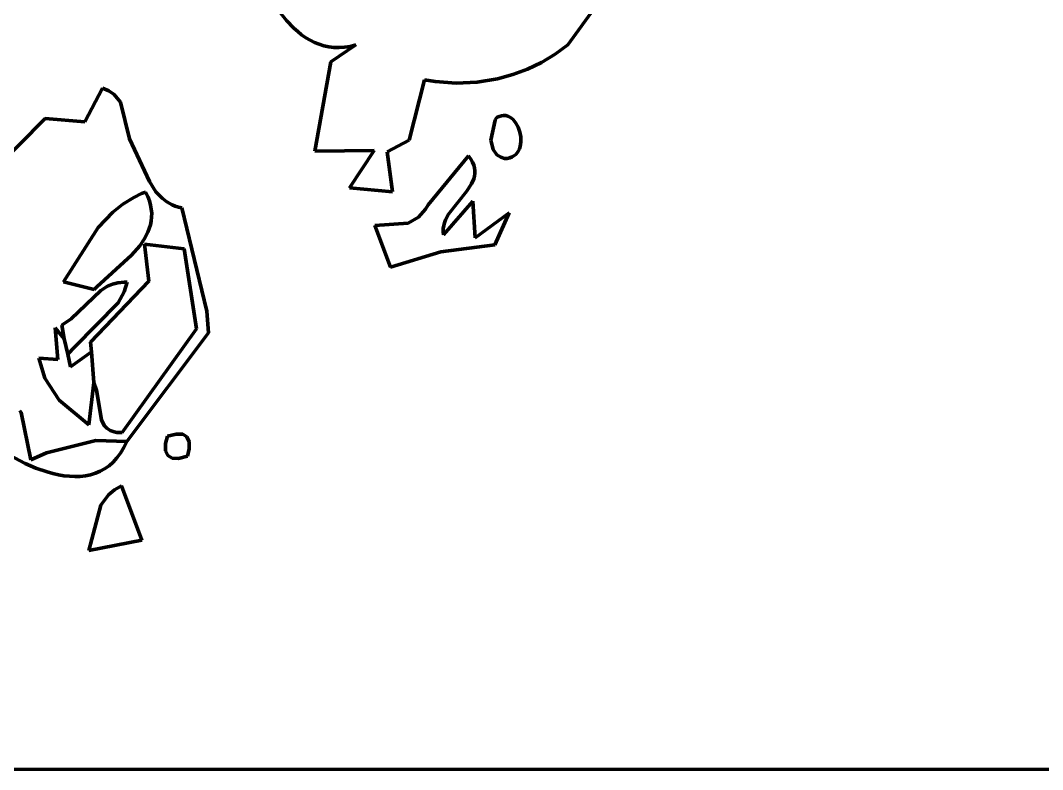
# Model space of a CAD drawing. Header units: millimetres. Extents: x 0 to 8.3, y 0 to 12.4.
# Drawn here: x 4.899 to 6.085, y 0 to 0.87 of the extents above; entities that cross this region are included whole.
import ezdxf

# ---------------------------------------------------------------- set-up
doc = ezdxf.new("R2010")
doc.units = ezdxf.units.MM
for name, color, linetype, lineweight in [('color#131313ff', 7, 'CONTINUOUS', 100), ('color#7c7c7cff', 7, 'CONTINUOUS', 100), ('color#c5c5c5ff', 7, 'CONTINUOUS', 100), ('color#ffffffff', 7, 'CONTINUOUS', 100)]:
    doc.layers.add(name, color=color, linetype=linetype, lineweight=lineweight)

msp = doc.modelspace()

# ---------------------------------------------------------------- linework, layer by layer
at = {"layer": 'color#131313ff'}
for p, q in [((5.2076, 0.8695), (5.1996, 0.8793)), ((5.5668, 0.8865), (5.5342, 0.8414)), ((5.216, 0.8607), (5.2076, 0.8695)), ((5.2205, 0.8567), (5.216, 0.8607)), ((5.2251, 0.853), (5.2205, 0.8567)), ((5.2299, 0.8497), (5.2251, 0.853)), ((5.2349, 0.8467), (5.2299, 0.8497)), ((5.24, 0.8441), (5.2349, 0.8467)), ((5.2453, 0.842), (5.24, 0.8441)), ((5.2509, 0.8403), (5.2453, 0.842)), ((5.2565, 0.8391), (5.2509, 0.8403)), ((5.2624, 0.8384), (5.2565, 0.8391)), ((5.259, 0.8216), (5.288, 0.8413)), ((5.2685, 0.8382), (5.2624, 0.8384)), ((5.2748, 0.8386), (5.2685, 0.8382)), ((5.2813, 0.8396), (5.2748, 0.8386)), ((5.288, 0.8413), (5.2813, 0.8396)), ((5.5342, 0.8414), (5.5193, 0.8304)), ((5.2403, 0.7179), (5.259, 0.8216)), ((5.5036, 0.821), (5.4871, 0.8131)), ((5.5193, 0.8304), (5.5036, 0.821)), ((5.4871, 0.8131), (5.4701, 0.8068)), ((5.3677, 0.8007), (5.3501, 0.7309)), ((5.3799, 0.7988), (5.3677, 0.8007)), ((5.4044, 0.797), (5.3799, 0.7988)), ((5.4287, 0.7981), (5.4044, 0.797)), ((5.4526, 0.802), (5.4287, 0.7981)), ((5.4701, 0.8068), (5.4526, 0.802)), ((4.9735, 0.7521), (4.9939, 0.791)), ((4.9939, 0.791), (5.0014, 0.788)), ((5.0014, 0.788), (5.0074, 0.7839)), ((5.0074, 0.7839), (5.0147, 0.7749)), ((5.0147, 0.7749), (5.0251, 0.7321)), ((4.864, 0.6918), (4.9275, 0.7559)), ((4.9275, 0.7559), (4.9735, 0.7521)), ((5.4446, 0.7308), (5.4496, 0.7539)), ((5.4496, 0.7539), (5.4514, 0.7569)), ((5.4514, 0.7569), (5.4542, 0.7582)), ((5.4542, 0.7582), (5.4569, 0.759)), ((5.4569, 0.759), (5.4595, 0.7593)), ((5.4595, 0.7593), (5.462, 0.7592)), ((5.462, 0.7592), (5.4644, 0.7586)), ((5.4644, 0.7586), (5.4666, 0.7576)), ((5.4666, 0.7576), (5.4687, 0.7563)), ((5.4687, 0.7563), (5.4706, 0.7547)), ((5.4706, 0.7547), (5.4739, 0.7506)), ((5.4739, 0.7506), (5.4766, 0.7457)), ((5.4766, 0.7457), (5.4784, 0.7402)), ((5.4784, 0.7402), (5.4794, 0.7344)), ((5.0251, 0.7321), (5.0485, 0.6827)), ((5.3501, 0.7309), (5.3242, 0.7173)), ((5.4474, 0.7197), (5.4446, 0.7308)), ((5.4795, 0.7287), (5.4786, 0.7232)), ((5.4794, 0.7344), (5.4795, 0.7287)), ((5.3093, 0.7187), (5.2403, 0.7179)), ((5.2805, 0.6753), (5.3093, 0.7187)), ((5.3242, 0.7173), (5.3305, 0.6708)), ((5.3718, 0.6555), (5.4189, 0.7124)), ((5.4189, 0.7124), (5.4215, 0.7088)), ((5.4517, 0.7138), (5.4474, 0.7197)), ((5.4565, 0.7108), (5.4517, 0.7138)), ((5.4716, 0.7125), (5.4693, 0.7112)), ((5.4736, 0.7141), (5.4716, 0.7125)), ((5.4753, 0.7161), (5.4736, 0.7141)), ((5.4767, 0.7182), (5.4753, 0.7161)), ((5.4778, 0.7206), (5.4767, 0.7182)), ((5.4786, 0.7232), (5.4778, 0.7206)), ((5.4215, 0.7088), (5.4235, 0.7052)), ((5.4235, 0.7052), (5.4249, 0.7018)), ((5.4249, 0.7018), (5.4258, 0.6985)), ((5.4605, 0.7095), (5.4565, 0.7108)), ((5.4637, 0.7096), (5.4605, 0.7095)), ((5.4667, 0.7102), (5.4637, 0.7096)), ((5.4693, 0.7112), (5.4667, 0.7102)), ((5.4256, 0.6889), (5.4248, 0.6859)), ((5.4261, 0.692), (5.4256, 0.6889)), ((5.4258, 0.6985), (5.4262, 0.6952)), ((5.4262, 0.6952), (5.4261, 0.692)), ((5.0485, 0.6827), (5.056, 0.6708)), ((5.4221, 0.6799), (5.4163, 0.6712)), ((5.4248, 0.6859), (5.4221, 0.6799)), ((5.0393, 0.6687), (5.0303, 0.6643)), ((5.044, 0.6705), (5.0393, 0.6687)), ((5.0465, 0.6654), (5.044, 0.6705)), ((5.0484, 0.6603), (5.0465, 0.6654)), ((5.056, 0.6708), (5.063, 0.6633)), ((5.3305, 0.6708), (5.2805, 0.6753)), ((5.4163, 0.6712), (5.3954, 0.6447)), ((5.0177, 0.6565), (5.0061, 0.6473)), ((5.0303, 0.6643), (5.0177, 0.6565)), ((5.0497, 0.6554), (5.0484, 0.6603)), ((5.0506, 0.6506), (5.0497, 0.6554)), ((5.063, 0.6633), (5.0685, 0.6591)), ((5.0685, 0.6591), (5.0748, 0.6556)), ((5.0748, 0.6556), (5.0783, 0.6542)), ((5.0783, 0.6542), (5.0821, 0.653)), ((5.0821, 0.653), (5.0861, 0.6521)), ((5.369, 0.6507), (5.3718, 0.6555)), ((5.3897, 0.6207), (5.4237, 0.6599)), ((5.4237, 0.6599), (5.4264, 0.6174)), ((5.0061, 0.6473), (4.9889, 0.6295)), ((5.0504, 0.6368), (5.0509, 0.6413)), ((5.051, 0.6459), (5.0506, 0.6506)), ((5.0509, 0.6413), (5.051, 0.6459)), ((5.0861, 0.6521), (5.1151, 0.5321)), ((5.3486, 0.6345), (5.3606, 0.6414)), ((5.3606, 0.6414), (5.369, 0.6507)), ((5.3954, 0.6447), (5.3921, 0.6383)), ((5.4264, 0.6174), (5.4659, 0.6462)), ((5.4659, 0.6462), (5.4495, 0.6093)), ((4.9889, 0.6295), (4.9486, 0.5664)), ((5.0482, 0.6282), (5.0495, 0.6325)), ((5.0495, 0.6325), (5.0504, 0.6368)), ((5.31, 0.6317), (5.3486, 0.6345)), ((5.3282, 0.5832), (5.31, 0.6317)), ((5.39, 0.6315), (5.3895, 0.628)), ((5.3909, 0.6349), (5.39, 0.6315)), ((5.3921, 0.6383), (5.3909, 0.6349)), ((5.0424, 0.6159), (5.0466, 0.624)), ((5.0466, 0.624), (5.0482, 0.6282)), ((5.3895, 0.628), (5.3894, 0.6244)), ((5.3894, 0.6244), (5.3897, 0.6207)), ((5.0276, 0.5971), (5.0371, 0.6082)), ((5.0371, 0.6082), (5.0424, 0.6159)), ((5.0428, 0.6098), (5.0477, 0.567)), ((5.0888, 0.6047), (5.0428, 0.6098)), ((5.4495, 0.6093), (5.3868, 0.6009)), ((4.9875, 0.5604), (5.0276, 0.5971)), ((5.1031, 0.5115), (5.0888, 0.6047)), ((5.3868, 0.6009), (5.3282, 0.5832)), ((4.9486, 0.5664), (4.9842, 0.5573)), ((5.0477, 0.567), (4.98, 0.4961)), ((4.9842, 0.5573), (4.9875, 0.5604)), ((4.9998, 0.5612), (4.992, 0.5563)), ((5.0056, 0.5636), (4.9998, 0.5612)), ((5.0119, 0.5651), (5.0056, 0.5636)), ((5.0189, 0.5657), (5.0119, 0.5651)), ((5.0227, 0.5657), (5.0189, 0.5657)), ((5.0191, 0.5548), (5.0227, 0.5657)), ((4.992, 0.5563), (4.9576, 0.5231)), ((5.012, 0.5417), (5.0191, 0.5548)), ((4.9614, 0.4903), (5.012, 0.5417)), ((4.9576, 0.5231), (4.9467, 0.5161)), ((5.1151, 0.5321), (5.1171, 0.507)), ((4.9496, 0.5), (4.9388, 0.5127)), ((4.9388, 0.5127), (4.9419, 0.476)), ((4.9467, 0.5161), (4.9496, 0.5)), ((5.0168, 0.3915), (5.1031, 0.5115)), ((5.1171, 0.507), (5.0221, 0.3809)), ((4.9535, 0.4823), (4.9614, 0.4903)), ((4.98, 0.4961), (4.981, 0.4848)), ((4.9419, 0.476), (4.92, 0.4775)), ((4.92, 0.4775), (4.9271, 0.4544)), ((4.9567, 0.4676), (4.9535, 0.4823)), ((4.981, 0.4848), (4.9567, 0.4676)), ((4.9271, 0.4544), (4.9436, 0.4288)), ((4.9779, 0.4004), (4.984, 0.4494)), ((4.984, 0.4494), (4.9868, 0.4403)), ((4.9868, 0.4403), (4.9928, 0.406)), ((4.9436, 0.4288), (4.9779, 0.4004)), ((4.8994, 0.4146), (4.898, 0.4163)), ((4.9109, 0.3596), (4.8994, 0.4146)), ((4.9928, 0.406), (4.996, 0.3996)), ((4.996, 0.3996), (4.999, 0.3962)), ((4.999, 0.3962), (5.0028, 0.3936)), ((5.0028, 0.3936), (5.0051, 0.3927)), ((5.0051, 0.3927), (5.0076, 0.392)), ((5.0076, 0.392), (5.0104, 0.3915)), ((4.9863, 0.3822), (4.929, 0.3679)), ((5.0221, 0.3809), (4.9863, 0.3822)), ((5.0104, 0.3915), (5.0134, 0.3914)), ((5.0134, 0.3914), (5.0168, 0.3915)), ((4.929, 0.3679), (4.9109, 0.3596)), ((5.0008, 0.3188), (5.0077, 0.3247)), ((5.0077, 0.3247), (5.016, 0.3295)), ((5.016, 0.3295), (5.0396, 0.2665)), ((4.9921, 0.307), (5.0008, 0.3188)), ((4.9779, 0.2544), (4.9921, 0.307)), ((5.0396, 0.2665), (4.9779, 0.2544))]:
    msp.add_line(p, q, dxfattribs=at)
at = {"layer": 'color#7c7c7cff'}
for p, q in [((4.898, 0.4163), (4.8994, 0.4146)), ((4.8994, 0.4146), (4.9109, 0.3596)), ((4.929, 0.3679), (4.9863, 0.3822)), ((4.9863, 0.3822), (5.0221, 0.3809)), ((5.0221, 0.3809), (5.0187, 0.3738)), ((5.0672, 0.3784), (5.0692, 0.387)), ((5.0692, 0.387), (5.0794, 0.3895)), ((5.0794, 0.3895), (5.087, 0.3892)), ((5.087, 0.3892), (5.092, 0.3863)), ((5.092, 0.3863), (5.0945, 0.3806)), ((5.0945, 0.3806), (5.0945, 0.3723)), ((4.9109, 0.3596), (4.929, 0.3679)), ((5.0187, 0.3738), (5.0149, 0.3675)), ((5.0671, 0.3701), (5.0672, 0.3784)), ((5.0696, 0.3645), (5.0671, 0.3701)), ((5.0945, 0.3723), (5.0926, 0.3637)), ((4.904, 0.3554), (4.8858, 0.365)), ((5.0062, 0.357), (5.0015, 0.3528)), ((5.0107, 0.3619), (5.0062, 0.357)), ((5.0149, 0.3675), (5.0107, 0.3619)), ((5.0746, 0.3615), (5.0696, 0.3645)), ((5.0823, 0.3612), (5.0746, 0.3615)), ((5.0926, 0.3637), (5.0823, 0.3612)), ((4.9167, 0.3499), (4.904, 0.3554)), ((4.9297, 0.3455), (4.9167, 0.3499)), ((4.9362, 0.3437), (4.9297, 0.3455)), ((4.9912, 0.3464), (4.9856, 0.3441)), ((4.9964, 0.3493), (4.9912, 0.3464)), ((5.0015, 0.3528), (4.9964, 0.3493)), ((4.9427, 0.3422), (4.9362, 0.3437)), ((4.9491, 0.3411), (4.9427, 0.3422)), ((4.9555, 0.3405), (4.9491, 0.3411)), ((4.9618, 0.3402), (4.9555, 0.3405)), ((4.968, 0.3404), (4.9618, 0.3402)), ((4.974, 0.3411), (4.968, 0.3404)), ((4.9799, 0.3423), (4.974, 0.3411)), ((4.9856, 0.3441), (4.9799, 0.3423))]:
    msp.add_line(p, q, dxfattribs=at)
at = {"layer": 'color#c5c5c5ff'}
for p, q in [((4.9388, 0.5127), (4.9496, 0.5)), ((4.9419, 0.476), (4.9388, 0.5127)), ((4.9496, 0.5), (4.9535, 0.4823)), ((4.9271, 0.4544), (4.92, 0.4775)), ((4.92, 0.4775), (4.9419, 0.476)), ((4.9535, 0.4823), (4.9567, 0.4676)), ((4.9567, 0.4676), (4.981, 0.4848)), ((4.981, 0.4848), (4.984, 0.4494)), ((4.9436, 0.4288), (4.9271, 0.4544)), ((4.984, 0.4494), (4.9779, 0.4004)), ((4.9779, 0.4004), (4.9436, 0.4288))]:
    msp.add_line(p, q, dxfattribs=at)
at = {"layer": 'color#ffffffff'}
for p, q in [((5.1996, 0.8793), (5.2076, 0.8695)), ((5.5342, 0.8414), (5.5668, 0.8865)), ((5.2076, 0.8695), (5.216, 0.8607)), ((5.216, 0.8607), (5.2205, 0.8567)), ((5.2205, 0.8567), (5.2251, 0.853)), ((5.2251, 0.853), (5.2299, 0.8497)), ((5.2299, 0.8497), (5.2349, 0.8467)), ((5.2349, 0.8467), (5.24, 0.8441)), ((5.24, 0.8441), (5.2453, 0.842)), ((5.2453, 0.842), (5.2509, 0.8403)), ((5.2509, 0.8403), (5.2565, 0.8391)), ((5.2565, 0.8391), (5.2624, 0.8384)), ((5.288, 0.8413), (5.259, 0.8216)), ((5.2624, 0.8384), (5.2685, 0.8382)), ((5.2685, 0.8382), (5.2748, 0.8386)), ((5.2748, 0.8386), (5.2813, 0.8396)), ((5.2813, 0.8396), (5.288, 0.8413)), ((5.5193, 0.8304), (5.5342, 0.8414)), ((5.259, 0.8216), (5.2403, 0.7179)), ((5.4871, 0.8131), (5.5036, 0.821)), ((5.5036, 0.821), (5.5193, 0.8304)), ((5.4701, 0.8068), (5.4871, 0.8131)), ((5.3501, 0.7309), (5.3677, 0.8007)), ((5.3677, 0.8007), (5.3799, 0.7988)), ((5.3799, 0.7988), (5.4044, 0.797)), ((5.4044, 0.797), (5.4287, 0.7981)), ((5.4287, 0.7981), (5.4526, 0.802)), ((5.4526, 0.802), (5.4701, 0.8068)), ((4.9939, 0.791), (4.9735, 0.7521)), ((5.0014, 0.788), (4.9939, 0.791)), ((5.0074, 0.7839), (5.0014, 0.788)), ((5.0147, 0.7749), (5.0074, 0.7839)), ((5.0251, 0.7321), (5.0147, 0.7749)), ((4.9275, 0.7559), (4.864, 0.6918)), ((4.9735, 0.7521), (4.9275, 0.7559)), ((5.4496, 0.7539), (5.4446, 0.7308)), ((5.4514, 0.7569), (5.4496, 0.7539)), ((5.4542, 0.7582), (5.4514, 0.7569)), ((5.4569, 0.759), (5.4542, 0.7582)), ((5.4595, 0.7593), (5.4569, 0.759)), ((5.462, 0.7592), (5.4595, 0.7593)), ((5.4644, 0.7586), (5.462, 0.7592)), ((5.4666, 0.7576), (5.4644, 0.7586)), ((5.4687, 0.7563), (5.4666, 0.7576)), ((5.4706, 0.7547), (5.4687, 0.7563)), ((5.4739, 0.7506), (5.4706, 0.7547)), ((5.4766, 0.7457), (5.4739, 0.7506)), ((5.4784, 0.7402), (5.4766, 0.7457)), ((5.4794, 0.7344), (5.4784, 0.7402)), ((5.0485, 0.6827), (5.0251, 0.7321)), ((5.3242, 0.7173), (5.3501, 0.7309)), ((5.4446, 0.7308), (5.4474, 0.7197)), ((5.4786, 0.7232), (5.4795, 0.7287)), ((5.4795, 0.7287), (5.4794, 0.7344)), ((5.2403, 0.7179), (5.3093, 0.7187)), ((5.3093, 0.7187), (5.2805, 0.6753)), ((5.3305, 0.6708), (5.3242, 0.7173)), ((5.4189, 0.7124), (5.3718, 0.6555)), ((5.4215, 0.7088), (5.4189, 0.7124)), ((5.4474, 0.7197), (5.4517, 0.7138)), ((5.4517, 0.7138), (5.4565, 0.7108)), ((5.4693, 0.7112), (5.4716, 0.7125)), ((5.4716, 0.7125), (5.4736, 0.7141)), ((5.4736, 0.7141), (5.4753, 0.7161)), ((5.4753, 0.7161), (5.4767, 0.7182)), ((5.4767, 0.7182), (5.4778, 0.7206)), ((5.4778, 0.7206), (5.4786, 0.7232)), ((5.4235, 0.7052), (5.4215, 0.7088)), ((5.4249, 0.7018), (5.4235, 0.7052)), ((5.4258, 0.6985), (5.4249, 0.7018)), ((5.4565, 0.7108), (5.4605, 0.7095)), ((5.4605, 0.7095), (5.4637, 0.7096)), ((5.4637, 0.7096), (5.4667, 0.7102)), ((5.4667, 0.7102), (5.4693, 0.7112)), ((5.4248, 0.6859), (5.4256, 0.6889)), ((5.4256, 0.6889), (5.4261, 0.692)), ((5.4262, 0.6952), (5.4258, 0.6985)), ((5.4261, 0.692), (5.4262, 0.6952)), ((5.056, 0.6708), (5.0485, 0.6827)), ((5.4163, 0.6712), (5.4221, 0.6799)), ((5.4221, 0.6799), (5.4248, 0.6859)), ((5.0303, 0.6643), (5.0393, 0.6687)), ((5.0393, 0.6687), (5.044, 0.6705)), ((5.044, 0.6705), (5.0465, 0.6654)), ((5.0465, 0.6654), (5.0484, 0.6603)), ((5.063, 0.6633), (5.056, 0.6708)), ((5.2805, 0.6753), (5.3305, 0.6708)), ((5.3954, 0.6447), (5.4163, 0.6712)), ((5.0061, 0.6473), (5.0177, 0.6565)), ((5.0177, 0.6565), (5.0303, 0.6643)), ((5.0484, 0.6603), (5.0497, 0.6554)), ((5.0497, 0.6554), (5.0506, 0.6506)), ((5.0685, 0.6591), (5.063, 0.6633)), ((5.0748, 0.6556), (5.0685, 0.6591)), ((5.0783, 0.6542), (5.0748, 0.6556)), ((5.0821, 0.653), (5.0783, 0.6542)), ((5.0861, 0.6521), (5.0821, 0.653)), ((5.3718, 0.6555), (5.369, 0.6507)), ((5.4237, 0.6599), (5.3897, 0.6207)), ((5.4264, 0.6174), (5.4237, 0.6599)), ((4.9889, 0.6295), (5.0061, 0.6473)), ((5.0509, 0.6413), (5.0504, 0.6368)), ((5.0506, 0.6506), (5.051, 0.6459)), ((5.051, 0.6459), (5.0509, 0.6413)), ((5.1151, 0.5321), (5.0861, 0.6521)), ((5.3606, 0.6414), (5.3486, 0.6345)), ((5.369, 0.6507), (5.3606, 0.6414)), ((5.3921, 0.6383), (5.3954, 0.6447)), ((5.4659, 0.6462), (5.4264, 0.6174)), ((5.4495, 0.6093), (5.4659, 0.6462)), ((4.9486, 0.5664), (4.9889, 0.6295)), ((5.0495, 0.6325), (5.0482, 0.6282)), ((5.0504, 0.6368), (5.0495, 0.6325)), ((5.3486, 0.6345), (5.31, 0.6317)), ((5.31, 0.6317), (5.3282, 0.5832)), ((5.3895, 0.628), (5.39, 0.6315)), ((5.39, 0.6315), (5.3909, 0.6349)), ((5.3909, 0.6349), (5.3921, 0.6383)), ((5.0466, 0.624), (5.0424, 0.6159)), ((5.0482, 0.6282), (5.0466, 0.624)), ((5.3894, 0.6244), (5.3895, 0.628)), ((5.3897, 0.6207), (5.3894, 0.6244)), ((5.0371, 0.6082), (5.0276, 0.5971)), ((5.0424, 0.6159), (5.0371, 0.6082)), ((5.0428, 0.6098), (5.0888, 0.6047)), ((5.0477, 0.567), (5.0428, 0.6098)), ((5.3868, 0.6009), (5.4495, 0.6093)), ((5.0276, 0.5971), (4.9875, 0.5604)), ((5.0888, 0.6047), (5.1031, 0.5115)), ((5.3282, 0.5832), (5.3868, 0.6009)), ((4.9842, 0.5573), (4.9486, 0.5664)), ((4.98, 0.4961), (5.0477, 0.567)), ((4.9875, 0.5604), (4.9842, 0.5573)), ((4.992, 0.5563), (4.9998, 0.5612)), ((4.9998, 0.5612), (5.0056, 0.5636)), ((5.0056, 0.5636), (5.0119, 0.5651)), ((5.0119, 0.5651), (5.0189, 0.5657)), ((5.0189, 0.5657), (5.0227, 0.5657)), ((5.0227, 0.5657), (5.0191, 0.5548)), ((4.9576, 0.5231), (4.992, 0.5563)), ((5.0191, 0.5548), (5.012, 0.5417)), ((5.012, 0.5417), (4.9614, 0.4903)), ((4.9467, 0.5161), (4.9576, 0.5231)), ((5.1171, 0.507), (5.1151, 0.5321)), ((4.9496, 0.5), (4.9467, 0.5161)), ((5.1031, 0.5115), (5.0168, 0.3915)), ((4.9535, 0.4823), (4.9496, 0.5)), ((5.0221, 0.3809), (5.1171, 0.507)), ((4.9614, 0.4903), (4.9535, 0.4823)), ((4.981, 0.4848), (4.98, 0.4961)), ((4.984, 0.4494), (4.981, 0.4848)), ((4.9868, 0.4403), (4.984, 0.4494)), ((4.9928, 0.406), (4.9868, 0.4403)), ((4.996, 0.3996), (4.9928, 0.406)), ((4.999, 0.3962), (4.996, 0.3996)), ((5.0028, 0.3936), (4.999, 0.3962)), ((5.0051, 0.3927), (5.0028, 0.3936)), ((5.0076, 0.392), (5.0051, 0.3927)), ((5.0104, 0.3915), (5.0076, 0.392)), ((5.0134, 0.3914), (5.0104, 0.3915)), ((5.0168, 0.3915), (5.0134, 0.3914)), ((5.0187, 0.3738), (5.0221, 0.3809)), ((5.0692, 0.387), (5.0672, 0.3784)), ((5.0794, 0.3895), (5.0692, 0.387)), ((5.087, 0.3892), (5.0794, 0.3895)), ((5.092, 0.3863), (5.087, 0.3892)), ((5.0945, 0.3806), (5.092, 0.3863)), ((5.0945, 0.3723), (5.0945, 0.3806)), ((5.0149, 0.3675), (5.0187, 0.3738)), ((5.0672, 0.3784), (5.0671, 0.3701)), ((5.0671, 0.3701), (5.0696, 0.3645)), ((5.0926, 0.3637), (5.0945, 0.3723)), ((4.8858, 0.365), (4.904, 0.3554)), ((5.0015, 0.3528), (5.0062, 0.357)), ((5.0062, 0.357), (5.0107, 0.3619)), ((5.0107, 0.3619), (5.0149, 0.3675)), ((5.0696, 0.3645), (5.0746, 0.3615)), ((5.0746, 0.3615), (5.0823, 0.3612)), ((5.0823, 0.3612), (5.0926, 0.3637)), ((4.904, 0.3554), (4.9167, 0.3499)), ((4.9167, 0.3499), (4.9297, 0.3455)), ((4.9297, 0.3455), (4.9362, 0.3437)), ((4.9856, 0.3441), (4.9912, 0.3464)), ((4.9912, 0.3464), (4.9964, 0.3493)), ((4.9964, 0.3493), (5.0015, 0.3528)), ((4.9362, 0.3437), (4.9427, 0.3422)), ((4.9427, 0.3422), (4.9491, 0.3411)), ((4.9491, 0.3411), (4.9555, 0.3405)), ((4.9555, 0.3405), (4.9618, 0.3402)), ((4.9618, 0.3402), (4.968, 0.3404)), ((4.968, 0.3404), (4.974, 0.3411)), ((4.974, 0.3411), (4.9799, 0.3423)), ((4.9799, 0.3423), (4.9856, 0.3441)), ((5.0077, 0.3247), (5.0008, 0.3188)), ((5.016, 0.3295), (5.0077, 0.3247)), ((5.0396, 0.2665), (5.016, 0.3295)), ((5.0008, 0.3188), (4.9921, 0.307)), ((4.9921, 0.307), (4.9779, 0.2544)), ((4.9779, 0.2544), (5.0396, 0.2665)), ((8.3333, 0), (0, 0))]:
    msp.add_line(p, q, dxfattribs=at)

doc.saveas('drawing.dxf')
